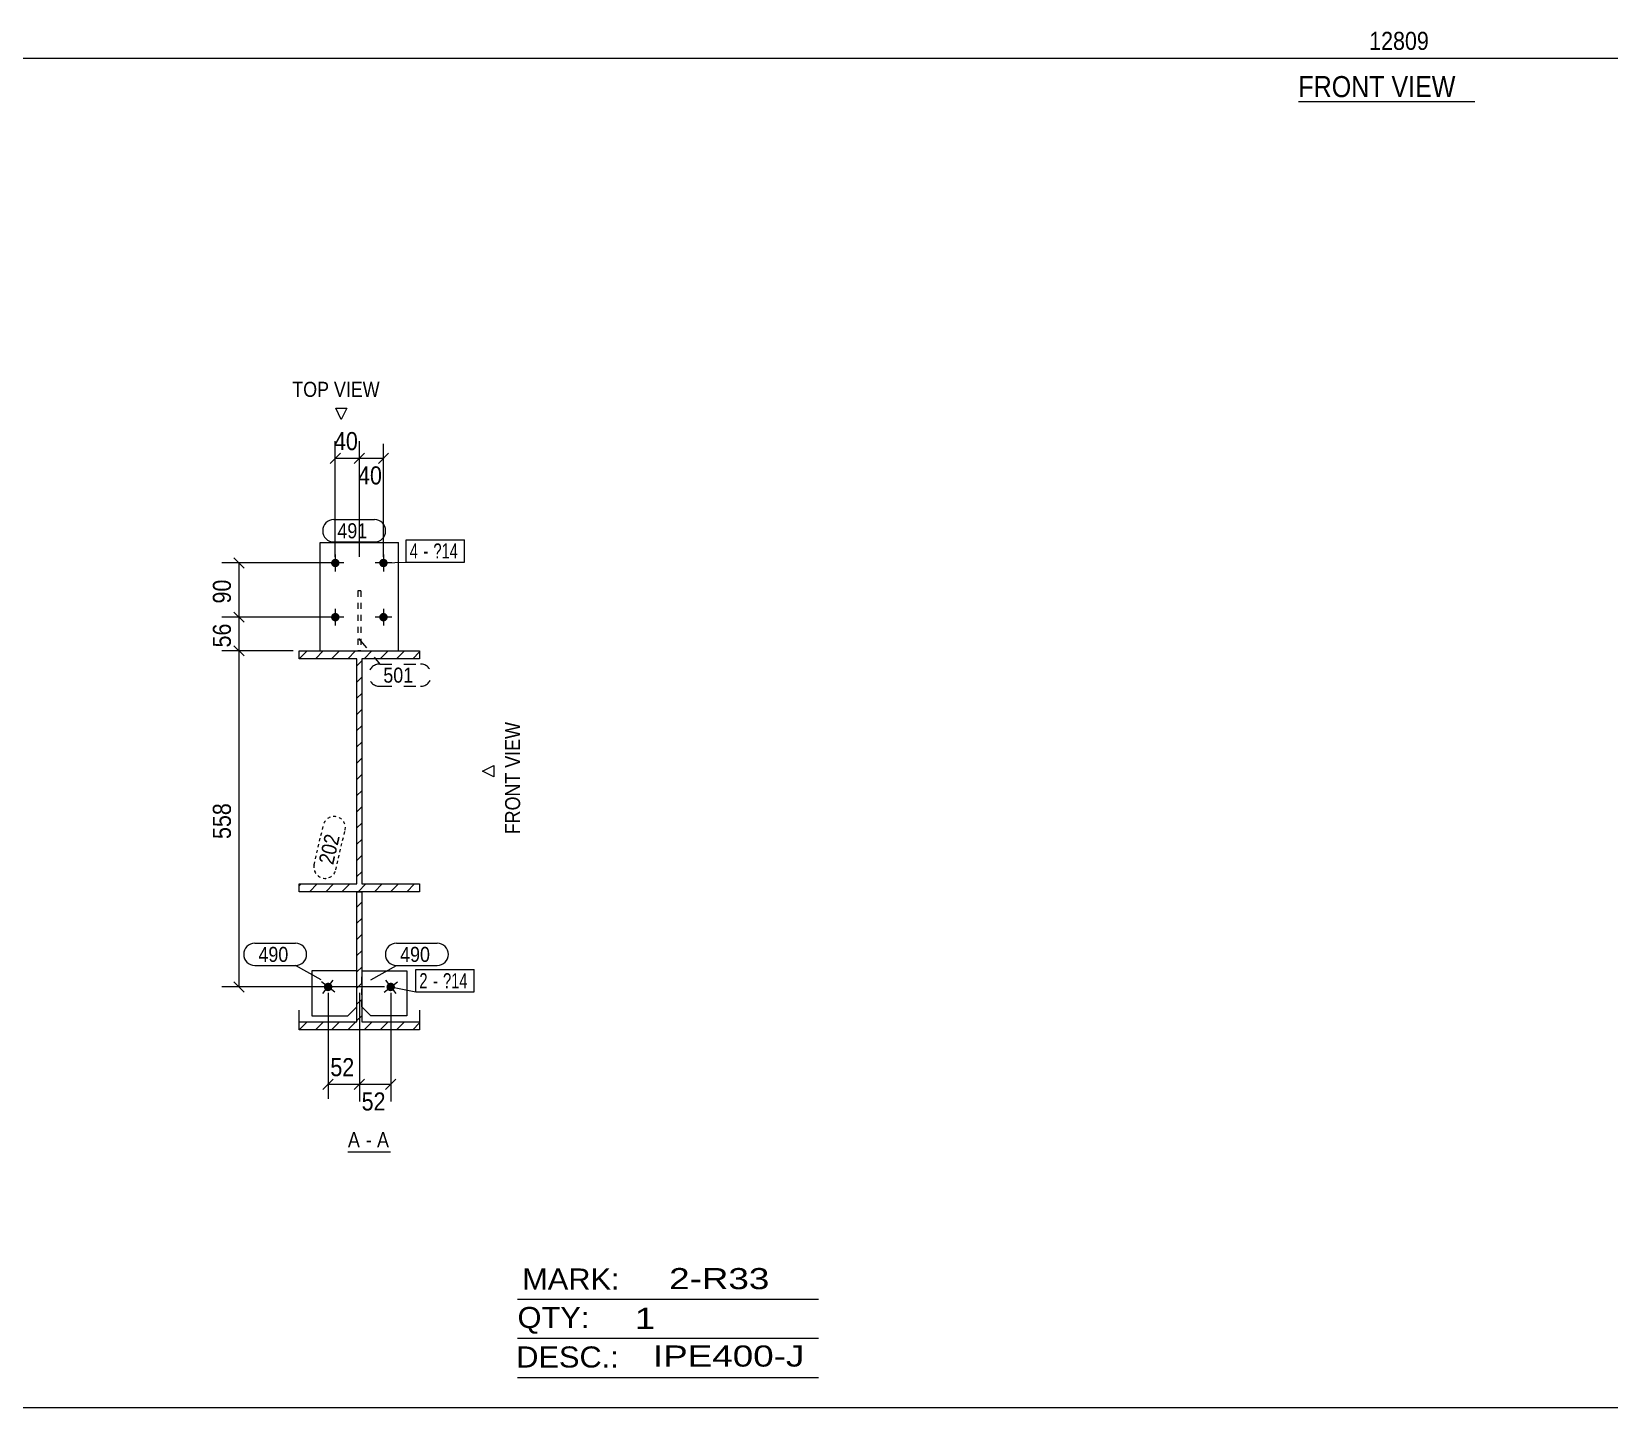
# Model space of a CAD drawing. Header units: millimetres. Extents: x 2 to 1174, y 1 to 825.
# Drawn here: x 311.2 to 573.4, y 5 to 233.6 of the extents above; entities that cross this region are included whole.
import ezdxf

# ---------------------------------------------------------------- set-up
doc = ezdxf.new("R2010")
doc.units = ezdxf.units.MM
for name, pattern in [('XKITLINE00', [0]), ('XKITLINE01', [4, 1, -1, 1, -1]), ('XKITLINE02', [4, 2, -2]), ('XKITLINE04', [3, 0.5, -0.5, 0.5, -0.5, 0.5, -0.5])]:
    doc.linetypes.add(name, pattern=pattern)
for name, color, linetype, lineweight in [('Bolt', 3, 'Continuous', 0), ('BoltMark', 7, 'Continuous', 0), ('Dimensions', 7, 'Continuous', 0), ('DrawingSheet', 5, 'Continuous', 0), ('OtherObjectType', 7, 'Continuous', 0), ('Part', 2, 'Continuous', 0), ('PartMark', 7, 'Continuous', 0)]:
    doc.layers.add(name, color=color, linetype=linetype, lineweight=lineweight)
doc.styles.add('ARIAL', font='ARIAL.TTF')
doc.styles.add('ARIAL_NARROW', font='ARIALN.TTF')

# ---------------------------------------------------------------- blocks, each defined once
blk = doc.blocks.new('*A2')
at = {"layer": 'Part', "color": 7, "linetype": 'XKITLINE00', "lineweight": 0}
for p, q in [((355.72, 129.38), (357.02, 130.68)), ((355.72, 129.38), (355.72, 129.38)), ((358.42, 129.38), (359.72, 130.68)), ((361.11, 129.38), (362.41, 130.68)), ((363.8, 129.38), (365.1, 130.68)), ((365.32, 128.2), (366.12, 129)), ((366.5, 129.38), (367.8, 130.68)), ((369.19, 129.38), (370.49, 130.68)), ((371.89, 129.38), (373.19, 130.68)), ((374.58, 129.38), (375.72, 130.52)), ((365.32, 125.51), (366.12, 126.31)), ((365.32, 122.81), (366.12, 123.61)), ((365.32, 120.12), (366.12, 120.92)), ((365.32, 117.43), (366.12, 118.23)), ((365.32, 114.73), (366.12, 115.53)), ((365.32, 112.04), (366.12, 112.84)), ((365.32, 109.34), (366.12, 110.14)), ((365.32, 106.65), (366.12, 107.45)), ((365.32, 103.96), (366.12, 104.76)), ((365.32, 101.26), (366.12, 102.06)), ((365.32, 98.57), (366.12, 99.37)), ((365.32, 95.87), (366.12, 96.67)), ((355.72, 91.66), (356.04, 91.98)), ((357.43, 90.68), (358.73, 91.98)), ((360.13, 90.68), (361.43, 91.98)), ((362.82, 90.68), (364.12, 91.98)), ((365.32, 93.18), (366.12, 93.98)), ((365.51, 90.68), (366.81, 91.98)), ((368.21, 90.68), (369.51, 91.98)), ((370.9, 90.68), (372.2, 91.98)), ((373.6, 90.68), (374.9, 91.98))]:
    blk.add_line(p, q, dxfattribs=at)
blk = doc.blocks.new('*A3')
at = {"layer": 'Part', "color": 7, "linetype": 'XKITLINE00', "lineweight": 0}
for p, q in [((365.32, 88.13), (366.12, 88.93)), ((365.32, 85.44), (366.12, 86.24)), ((365.32, 82.74), (366.12, 83.54)), ((365.32, 80.05), (366.12, 80.85)), ((365.32, 77.35), (366.12, 78.15)), ((365.32, 74.66), (366.12, 75.46)), ((365.32, 71.97), (366.12, 72.77)), ((355.72, 67.75), (357.05, 69.08)), ((358.42, 67.75), (359.74, 69.08)), ((361.11, 67.75), (362.43, 69.08)), ((363.8, 67.75), (365.13, 69.08)), ((365.32, 69.27), (366.12, 70.07)), ((366.5, 67.75), (367.82, 69.08)), ((369.19, 67.75), (370.52, 69.08)), ((371.89, 67.75), (373.21, 69.08)), ((374.58, 67.75), (375.72, 68.9))]:
    blk.add_line(p, q, dxfattribs=at)
blk = doc.blocks.new('*A186')
at = {"layer": 'Bolt'}
for points in [[(362.42, 145.24), (362.42, 145.21), (362.41, 145.18), (362.41, 145.14), (362.4, 145.11), (362.39, 145.08), (362.38, 145.04), (362.37, 145.01), (362.35, 144.98), (362.34, 144.95), (362.32, 144.92), (362.3, 144.89), (362.28, 144.86), (362.26, 144.84), (362.24, 144.81), (362.22, 144.78), (362.19, 144.76), (362.17, 144.74), (362.14, 144.72), (362.11, 144.7), (362.08, 144.68), (362.05, 144.66), (362.02, 144.65), (361.99, 144.63), (361.96, 144.62), (361.92, 144.61), (361.89, 144.6), (361.86, 144.59), (361.82, 144.59), (361.79, 144.58), (361.76, 144.58), (361.72, 144.58), (361.69, 144.58), (361.65, 144.58), (361.62, 144.59), (361.58, 144.59), (361.55, 144.6), (361.52, 144.61), (361.49, 144.62), (361.45, 144.63), (361.42, 144.65), (361.39, 144.66), (361.36, 144.68), (361.33, 144.7), (361.3, 144.72), (361.28, 144.74), (361.25, 144.76), (361.23, 144.78), (361.2, 144.81), (361.18, 144.84), (361.16, 144.86), (361.14, 144.89), (361.12, 144.92), (361.1, 144.95), (361.09, 144.98), (361.07, 145.01), (361.06, 145.04), (361.05, 145.08), (361.04, 145.11), (361.03, 145.14), (361.03, 145.18), (361.02, 145.21), (361.02, 145.24), (361.02, 145.28), (361.02, 145.31), (361.02, 145.35), (361.03, 145.38), (361.03, 145.42), (361.04, 145.45), (361.05, 145.48), (361.06, 145.52), (361.07, 145.55), (361.09, 145.58), (361.1, 145.61), (361.12, 145.64), (361.14, 145.67), (361.16, 145.7), (361.18, 145.72), (361.2, 145.75), (361.23, 145.77), (361.25, 145.8), (361.28, 145.82), (361.3, 145.84), (361.33, 145.86), (361.36, 145.88), (361.39, 145.9), (361.42, 145.91), (361.45, 145.93), (361.49, 145.94), (361.52, 145.95), (361.55, 145.96), (361.58, 145.97), (361.62, 145.97), (361.65, 145.98), (361.69, 145.98), (361.72, 145.98), (361.76, 145.98), (361.79, 145.98), (361.82, 145.97), (361.86, 145.97), (361.89, 145.96), (361.92, 145.95), (361.96, 145.94), (361.99, 145.93), (362.02, 145.91), (362.05, 145.9), (362.08, 145.88), (362.11, 145.86), (362.14, 145.84), (362.17, 145.82), (362.19, 145.8), (362.22, 145.77), (362.24, 145.75), (362.26, 145.72), (362.28, 145.7), (362.3, 145.67), (362.32, 145.64), (362.34, 145.61), (362.35, 145.58), (362.37, 145.55), (362.38, 145.52), (362.39, 145.48), (362.4, 145.45), (362.41, 145.42), (362.41, 145.38), (362.42, 145.35), (362.42, 145.31), (362.42, 145.28)], [(370.42, 145.24), (370.42, 145.21), (370.41, 145.18), (370.41, 145.14), (370.4, 145.11), (370.39, 145.08), (370.38, 145.04), (370.37, 145.01), (370.35, 144.98), (370.34, 144.95), (370.32, 144.92), (370.3, 144.89), (370.28, 144.86), (370.26, 144.84), (370.24, 144.81), (370.22, 144.78), (370.19, 144.76), (370.17, 144.74), (370.14, 144.72), (370.11, 144.7), (370.08, 144.68), (370.05, 144.66), (370.02, 144.65), (369.99, 144.63), (369.96, 144.62), (369.92, 144.61), (369.89, 144.6), (369.86, 144.59), (369.82, 144.59), (369.79, 144.58), (369.76, 144.58), (369.72, 144.58), (369.69, 144.58), (369.65, 144.58), (369.62, 144.59), (369.58, 144.59), (369.55, 144.6), (369.52, 144.61), (369.49, 144.62), (369.45, 144.63), (369.42, 144.65), (369.39, 144.66), (369.36, 144.68), (369.33, 144.7), (369.3, 144.72), (369.28, 144.74), (369.25, 144.76), (369.23, 144.78), (369.2, 144.81), (369.18, 144.84), (369.16, 144.86), (369.14, 144.89), (369.12, 144.92), (369.1, 144.95), (369.09, 144.98), (369.07, 145.01), (369.06, 145.04), (369.05, 145.08), (369.04, 145.11), (369.03, 145.14), (369.03, 145.18), (369.02, 145.21), (369.02, 145.24), (369.02, 145.28), (369.02, 145.31), (369.02, 145.35), (369.03, 145.38), (369.03, 145.42), (369.04, 145.45), (369.05, 145.48), (369.06, 145.52), (369.07, 145.55), (369.09, 145.58), (369.1, 145.61), (369.12, 145.64), (369.14, 145.67), (369.16, 145.7), (369.18, 145.72), (369.2, 145.75), (369.23, 145.77), (369.25, 145.8), (369.28, 145.82), (369.3, 145.84), (369.33, 145.86), (369.36, 145.88), (369.39, 145.9), (369.42, 145.91), (369.45, 145.93), (369.49, 145.94), (369.52, 145.95), (369.55, 145.96), (369.58, 145.97), (369.62, 145.97), (369.65, 145.98), (369.69, 145.98), (369.72, 145.98), (369.76, 145.98), (369.79, 145.98), (369.82, 145.97), (369.86, 145.97), (369.89, 145.96), (369.92, 145.95), (369.96, 145.94), (369.99, 145.93), (370.02, 145.91), (370.05, 145.9), (370.08, 145.88), (370.11, 145.86), (370.14, 145.84), (370.17, 145.82), (370.19, 145.8), (370.22, 145.77), (370.24, 145.75), (370.26, 145.72), (370.28, 145.7), (370.3, 145.67), (370.32, 145.64), (370.34, 145.61), (370.35, 145.58), (370.37, 145.55), (370.38, 145.52), (370.39, 145.48), (370.4, 145.45), (370.41, 145.42), (370.41, 145.38), (370.42, 145.35), (370.42, 145.31), (370.42, 145.28)], [(362.42, 136.24), (362.42, 136.21), (362.41, 136.18), (362.41, 136.14), (362.4, 136.11), (362.39, 136.08), (362.38, 136.04), (362.37, 136.01), (362.35, 135.98), (362.34, 135.95), (362.32, 135.92), (362.3, 135.89), (362.28, 135.86), (362.26, 135.84), (362.24, 135.81), (362.22, 135.78), (362.19, 135.76), (362.17, 135.74), (362.14, 135.72), (362.11, 135.7), (362.08, 135.68), (362.05, 135.66), (362.02, 135.65), (361.99, 135.63), (361.96, 135.62), (361.92, 135.61), (361.89, 135.6), (361.86, 135.59), (361.82, 135.59), (361.79, 135.58), (361.76, 135.58), (361.72, 135.58), (361.69, 135.58), (361.65, 135.58), (361.62, 135.59), (361.58, 135.59), (361.55, 135.6), (361.52, 135.61), (361.49, 135.62), (361.45, 135.63), (361.42, 135.65), (361.39, 135.66), (361.36, 135.68), (361.33, 135.7), (361.3, 135.72), (361.28, 135.74), (361.25, 135.76), (361.23, 135.78), (361.2, 135.81), (361.18, 135.84), (361.16, 135.86), (361.14, 135.89), (361.12, 135.92), (361.1, 135.95), (361.09, 135.98), (361.07, 136.01), (361.06, 136.04), (361.05, 136.08), (361.04, 136.11), (361.03, 136.14), (361.03, 136.18), (361.02, 136.21), (361.02, 136.24), (361.02, 136.28), (361.02, 136.31), (361.02, 136.35), (361.03, 136.38), (361.03, 136.42), (361.04, 136.45), (361.05, 136.48), (361.06, 136.52), (361.07, 136.55), (361.09, 136.58), (361.1, 136.61), (361.12, 136.64), (361.14, 136.67), (361.16, 136.7), (361.18, 136.72), (361.2, 136.75), (361.23, 136.77), (361.25, 136.8), (361.28, 136.82), (361.3, 136.84), (361.33, 136.86), (361.36, 136.88), (361.39, 136.9), (361.42, 136.91), (361.45, 136.93), (361.49, 136.94), (361.52, 136.95), (361.55, 136.96), (361.58, 136.97), (361.62, 136.97), (361.65, 136.98), (361.69, 136.98), (361.72, 136.98), (361.76, 136.98), (361.79, 136.98), (361.82, 136.97), (361.86, 136.97), (361.89, 136.96), (361.92, 136.95), (361.96, 136.94), (361.99, 136.93), (362.02, 136.91), (362.05, 136.9), (362.08, 136.88), (362.11, 136.86), (362.14, 136.84), (362.17, 136.82), (362.19, 136.8), (362.22, 136.77), (362.24, 136.75), (362.26, 136.72), (362.28, 136.7), (362.3, 136.67), (362.32, 136.64), (362.34, 136.61), (362.35, 136.58), (362.37, 136.55), (362.38, 136.52), (362.39, 136.48), (362.4, 136.45), (362.41, 136.42), (362.41, 136.38), (362.42, 136.35), (362.42, 136.31), (362.42, 136.28)], [(370.42, 136.24), (370.42, 136.21), (370.41, 136.18), (370.41, 136.14), (370.4, 136.11), (370.39, 136.08), (370.38, 136.04), (370.37, 136.01), (370.35, 135.98), (370.34, 135.95), (370.32, 135.92), (370.3, 135.89), (370.28, 135.86), (370.26, 135.84), (370.24, 135.81), (370.22, 135.78), (370.19, 135.76), (370.17, 135.74), (370.14, 135.72), (370.11, 135.7), (370.08, 135.68), (370.05, 135.66), (370.02, 135.65), (369.99, 135.63), (369.96, 135.62), (369.92, 135.61), (369.89, 135.6), (369.86, 135.59), (369.82, 135.59), (369.79, 135.58), (369.76, 135.58), (369.72, 135.58), (369.69, 135.58), (369.65, 135.58), (369.62, 135.59), (369.58, 135.59), (369.55, 135.6), (369.52, 135.61), (369.49, 135.62), (369.45, 135.63), (369.42, 135.65), (369.39, 135.66), (369.36, 135.68), (369.33, 135.7), (369.3, 135.72), (369.28, 135.74), (369.25, 135.76), (369.23, 135.78), (369.2, 135.81), (369.18, 135.84), (369.16, 135.86), (369.14, 135.89), (369.12, 135.92), (369.1, 135.95), (369.09, 135.98), (369.07, 136.01), (369.06, 136.04), (369.05, 136.08), (369.04, 136.11), (369.03, 136.14), (369.03, 136.18), (369.02, 136.21), (369.02, 136.24), (369.02, 136.28), (369.02, 136.31), (369.02, 136.35), (369.03, 136.38), (369.03, 136.42), (369.04, 136.45), (369.05, 136.48), (369.06, 136.52), (369.07, 136.55), (369.09, 136.58), (369.1, 136.61), (369.12, 136.64), (369.14, 136.67), (369.16, 136.7), (369.18, 136.72), (369.2, 136.75), (369.23, 136.77), (369.25, 136.8), (369.28, 136.82), (369.3, 136.84), (369.33, 136.86), (369.36, 136.88), (369.39, 136.9), (369.42, 136.91), (369.45, 136.93), (369.49, 136.94), (369.52, 136.95), (369.55, 136.96), (369.58, 136.97), (369.62, 136.97), (369.65, 136.98), (369.69, 136.98), (369.72, 136.98), (369.76, 136.98), (369.79, 136.98), (369.82, 136.97), (369.86, 136.97), (369.89, 136.96), (369.92, 136.95), (369.96, 136.94), (369.99, 136.93), (370.02, 136.91), (370.05, 136.9), (370.08, 136.88), (370.11, 136.86), (370.14, 136.84), (370.17, 136.82), (370.19, 136.8), (370.22, 136.77), (370.24, 136.75), (370.26, 136.72), (370.28, 136.7), (370.3, 136.67), (370.32, 136.64), (370.34, 136.61), (370.35, 136.58), (370.37, 136.55), (370.38, 136.52), (370.39, 136.48), (370.4, 136.45), (370.41, 136.42), (370.41, 136.38), (370.42, 136.35), (370.42, 136.31), (370.42, 136.28)]]:
    blk.add_hatch(color=3, dxfattribs=at).paths.add_polyline_path(points, flags=17)
at = {"layer": 'Bolt', "color": 3, "linetype": 'XKITLINE00', "lineweight": 0}
for p, q in [((363.12, 145.28), (360.32, 145.28)), ((361.72, 146.68), (361.72, 143.88)), ((371.12, 145.28), (368.32, 145.28)), ((369.72, 146.68), (369.72, 143.88)), ((361.72, 137.68), (361.72, 134.88)), ((369.72, 137.68), (369.72, 134.88)), ((363.12, 136.28), (360.32, 136.28)), ((371.12, 136.28), (368.32, 136.28))]:
    blk.add_line(p, q, dxfattribs=at)
blk = doc.blocks.new('*A187')
at = {"layer": 'Bolt'}
blk.add_hatch(color=3, dxfattribs=at).paths.add_polyline_path([(360.07, 74.32), (360.04, 74.34), (360.02, 74.37), (359.99, 74.39), (359.97, 74.42), (359.95, 74.45), (359.93, 74.48), (359.91, 74.51), (359.9, 74.54), (359.88, 74.57), (359.87, 74.6), (359.86, 74.63), (359.85, 74.66), (359.84, 74.7), (359.83, 74.73), (359.83, 74.76), (359.82, 74.8), (359.82, 74.83), (359.82, 74.87), (359.82, 74.9), (359.83, 74.94), (359.83, 74.97), (359.84, 75), (359.85, 75.04), (359.86, 75.07), (359.87, 75.1), (359.88, 75.13), (359.9, 75.16), (359.91, 75.2), (359.93, 75.22), (359.95, 75.25), (359.97, 75.28), (359.99, 75.31), (360.01, 75.33), (360.04, 75.36), (360.06, 75.38), (360.09, 75.4), (360.12, 75.42), (360.15, 75.44), (360.18, 75.46), (360.21, 75.48), (360.24, 75.49), (360.27, 75.5), (360.3, 75.52), (360.33, 75.53), (360.37, 75.53), (360.4, 75.54), (360.43, 75.55), (360.47, 75.55), (360.5, 75.55), (360.54, 75.55), (360.57, 75.55), (360.61, 75.55), (360.64, 75.54), (360.67, 75.53), (360.71, 75.53), (360.74, 75.52), (360.77, 75.5), (360.8, 75.49), (360.84, 75.48), (360.87, 75.46), (360.89, 75.44), (360.92, 75.42), (360.95, 75.4), (360.98, 75.38), (361, 75.36), (361.03, 75.33), (361.05, 75.31), (361.07, 75.28), (361.09, 75.26), (361.11, 75.23), (361.13, 75.2), (361.15, 75.17), (361.16, 75.14), (361.17, 75.1), (361.19, 75.07), (361.2, 75.04), (361.2, 75.01), (361.21, 74.97), (361.22, 74.94), (361.22, 74.9), (361.22, 74.87), (361.22, 74.84), (361.22, 74.8), (361.22, 74.77), (361.21, 74.73), (361.2, 74.7), (361.2, 74.67), (361.19, 74.63), (361.18, 74.6), (361.16, 74.57), (361.15, 74.54), (361.13, 74.51), (361.11, 74.48), (361.09, 74.45), (361.07, 74.42), (361.05, 74.39), (361.03, 74.37), (361.01, 74.35), (360.98, 74.32), (360.95, 74.3), (360.93, 74.28), (360.9, 74.26), (360.87, 74.24), (360.84, 74.23), (360.81, 74.21), (360.77, 74.2), (360.74, 74.19), (360.71, 74.18), (360.68, 74.17), (360.64, 74.16), (360.61, 74.16), (360.57, 74.15), (360.54, 74.15), (360.51, 74.15), (360.47, 74.15), (360.44, 74.16), (360.4, 74.16), (360.37, 74.17), (360.34, 74.18), (360.3, 74.19), (360.27, 74.2), (360.24, 74.21), (360.21, 74.23), (360.18, 74.24), (360.15, 74.26), (360.12, 74.28), (360.09, 74.3)], flags=17)
at = {"layer": 'Bolt', "color": 3, "linetype": 'XKITLINE00', "lineweight": 0}
for p, q in [((361.63, 73.99), (359.42, 75.71)), ((359.66, 73.75), (361.38, 75.96))]:
    blk.add_line(p, q, dxfattribs=at)
blk = doc.blocks.new('*A188')
at = {"layer": 'Bolt'}
blk.add_hatch(color=3, dxfattribs=at).paths.add_polyline_path([(370.52, 75.42), (370.55, 75.44), (370.58, 75.46), (370.61, 75.48), (370.64, 75.49), (370.67, 75.5), (370.7, 75.52), (370.74, 75.53), (370.77, 75.53), (370.8, 75.54), (370.84, 75.55), (370.87, 75.55), (370.91, 75.55), (370.94, 75.55), (370.97, 75.55), (371.01, 75.55), (371.04, 75.54), (371.08, 75.53), (371.11, 75.53), (371.14, 75.52), (371.17, 75.5), (371.21, 75.49), (371.24, 75.48), (371.27, 75.46), (371.3, 75.44), (371.33, 75.42), (371.35, 75.4), (371.38, 75.38), (371.41, 75.36), (371.43, 75.33), (371.45, 75.31), (371.47, 75.28), (371.49, 75.25), (371.51, 75.22), (371.53, 75.2), (371.55, 75.16), (371.56, 75.13), (371.58, 75.1), (371.59, 75.07), (371.6, 75.04), (371.6, 75), (371.61, 74.97), (371.62, 74.94), (371.62, 74.9), (371.62, 74.87), (371.62, 74.83), (371.62, 74.8), (371.62, 74.76), (371.61, 74.73), (371.6, 74.7), (371.6, 74.66), (371.59, 74.63), (371.57, 74.6), (371.56, 74.57), (371.55, 74.54), (371.53, 74.51), (371.51, 74.48), (371.49, 74.45), (371.47, 74.42), (371.45, 74.39), (371.43, 74.37), (371.4, 74.34), (371.38, 74.32), (371.35, 74.3), (371.32, 74.28), (371.29, 74.26), (371.27, 74.24), (371.24, 74.23), (371.2, 74.21), (371.17, 74.2), (371.14, 74.19), (371.11, 74.18), (371.07, 74.17), (371.04, 74.16), (371.01, 74.16), (370.97, 74.15), (370.94, 74.15), (370.9, 74.15), (370.87, 74.15), (370.83, 74.16), (370.8, 74.16), (370.77, 74.17), (370.73, 74.18), (370.7, 74.19), (370.67, 74.2), (370.64, 74.21), (370.61, 74.23), (370.58, 74.24), (370.55, 74.26), (370.52, 74.28), (370.49, 74.3), (370.46, 74.32), (370.44, 74.35), (370.41, 74.37), (370.39, 74.39), (370.37, 74.42), (370.35, 74.45), (370.33, 74.48), (370.31, 74.51), (370.3, 74.54), (370.28, 74.57), (370.27, 74.6), (370.26, 74.63), (370.25, 74.67), (370.24, 74.7), (370.23, 74.73), (370.23, 74.77), (370.22, 74.8), (370.22, 74.84), (370.22, 74.87), (370.22, 74.9), (370.23, 74.94), (370.23, 74.97), (370.24, 75.01), (370.25, 75.04), (370.26, 75.07), (370.27, 75.1), (370.28, 75.14), (370.3, 75.17), (370.31, 75.2), (370.33, 75.23), (370.35, 75.26), (370.37, 75.28), (370.39, 75.31), (370.42, 75.33), (370.44, 75.36), (370.47, 75.38), (370.49, 75.4)], flags=17)
at = {"layer": 'Bolt', "color": 3, "linetype": 'XKITLINE00', "lineweight": 0}
for p, q in [((369.82, 73.99), (372.03, 75.71)), ((370.06, 75.96), (371.78, 73.75))]:
    blk.add_line(p, q, dxfattribs=at)
blk = doc.blocks.new('*A189')
at = {"layer": 'Part', "color": 2, "linetype": 'XKITLINE00', "lineweight": 0}
for p, q in [((355.72, 129.38), (355.72, 130.68)), ((355.72, 130.68), (375.72, 130.68)), ((365.32, 129.38), (355.72, 129.38)), ((365.32, 91.98), (365.32, 129.38)), ((375.72, 129.38), (366.12, 129.38)), ((366.12, 129.38), (366.12, 91.98)), ((375.72, 130.68), (375.72, 129.38)), ((355.72, 90.68), (355.72, 91.98)), ((355.72, 91.98), (365.32, 91.98)), ((366.12, 91.98), (375.72, 91.98)), ((375.72, 91.98), (375.72, 90.68)), ((375.72, 90.68), (355.72, 90.68))]:
    blk.add_line(p, q, dxfattribs=at)
blk = doc.blocks.new('*A190')
at = {"layer": 'Part', "color": 2, "linetype": 'XKITLINE00', "lineweight": 0}
for p, q in [((359.22, 130.68), (359.22, 148.68)), ((359.22, 148.68), (372.22, 148.68)), ((372.22, 130.68), (372.22, 148.68))]:
    blk.add_line(p, q, dxfattribs=at)
at = {"layer": 'Part', "color": 7, "linetype": 'XKITLINE01', "lineweight": 0}
blk.add_line((359.22, 130.68), (372.22, 130.68), dxfattribs=at)
blk = doc.blocks.new('*A191')
at = {"layer": 'Part', "color": 2, "linetype": 'XKITLINE00', "lineweight": 0}
for p, q in [((365.32, 77.55), (357.82, 77.55)), ((357.82, 77.55), (357.82, 70.05)), ((363.82, 70.05), (365.32, 71.55)), ((357.82, 70.05), (363.82, 70.05))]:
    blk.add_line(p, q, dxfattribs=at)
at = {"layer": 'Part', "color": 7, "linetype": 'XKITLINE01', "lineweight": 0}
blk.add_line((365.32, 71.55), (365.32, 77.55), dxfattribs=at)
blk = doc.blocks.new('*A192')
at = {"layer": 'Part', "color": 7, "linetype": 'XKITLINE01', "lineweight": 0}
for p, q in [((365.97, 140.68), (365.47, 140.68)), ((365.47, 140.68), (365.47, 130.68)), ((365.97, 140.68), (365.97, 130.68)), ((365.97, 130.68), (365.47, 130.68))]:
    blk.add_line(p, q, dxfattribs=at)
blk = doc.blocks.new('*A193')
at = {"layer": 'Part', "color": 2, "linetype": 'XKITLINE00', "lineweight": 0}
for p, q in [((366.12, 77.55), (373.62, 77.55)), ((373.62, 77.55), (373.62, 70.05)), ((367.62, 70.05), (366.12, 71.55)), ((373.62, 70.05), (367.62, 70.05))]:
    blk.add_line(p, q, dxfattribs=at)
at = {"layer": 'Part', "color": 7, "linetype": 'XKITLINE01', "lineweight": 0}
blk.add_line((366.12, 71.55), (366.12, 77.55), dxfattribs=at)
blk = doc.blocks.new('*A194')
at = {"layer": 'Part', "color": 2, "linetype": 'XKITLINE00', "lineweight": 0}
for p, q in [((365.32, 69.08), (365.32, 90.68)), ((365.32, 90.68), (366.12, 90.68)), ((366.12, 90.68), (366.12, 90.68)), ((366.12, 90.68), (366.12, 69.08)), ((355.72, 67.75), (355.72, 71.02)), ((375.72, 71.02), (375.72, 67.75)), ((355.72, 69.08), (365.32, 69.08)), ((366.12, 69.08), (375.72, 69.08)), ((375.72, 67.75), (355.72, 67.75))]:
    blk.add_line(p, q, dxfattribs=at)
blk = doc.blocks.new('*A195')
at = {"layer": 'DrawingSheet', "color": 5, "linetype": 'XKITLINE00', "lineweight": 0}
blk.add_line((5, 5), (1174, 5), dxfattribs=at)
blk = doc.blocks.new('*A199')
at = {"layer": 'OtherObjectType', "color": 6, "linetype": 'XKITLINE00', "lineweight": 0}
for p, q in [((392, 23), (442, 23)), ((392, 16.5), (442, 16.5)), ((392, 10), (442, 10))]:
    blk.add_line(p, q, dxfattribs=at)
at = {"layer": 'OtherObjectType', "color": 6, "style": 'ARIAL_NARROW'}
for s, width, p in [('MARK:', 1.275, (392.77, 24.58)), ('2-R33', 1.525501, (417.19, 24.65)), ('QTY:', 1.275, (392, 18.19)), ('1', 1.525501, (411.49, 18.05)), ('DESC.:', 1.275, (391.79, 11.63)), ('IPE400-J', 1.525501, (414.5, 11.79))]:
    blk.add_text(s, height=3.5, dxfattribs=dict(at, width=width)).set_placement(p)
blk = doc.blocks.new('*A204')
at = {"layer": 'Dimensions', "color": 7, "linetype": 'XKITLINE00', "lineweight": 0}
blk.add_line((58.88, 229.17), (1019.29, 229.17), dxfattribs=at)
at = {"layer": 'Dimensions', "color": 3, "style": 'ARIAL', "width": 0.85}
blk.add_text('12809', height=3, dxfattribs=at).set_placement((533.52, 230.52))
blk = doc.blocks.new('*A207')
at = {"layer": 'OtherObjectType', "color": 7, "linetype": 'XKITLINE00', "lineweight": 0}
blk.add_line((521.76, 221.92), (551.06, 221.92), dxfattribs=at)
at = {"layer": 'OtherObjectType', "color": 7, "style": 'ARIAL', "width": 0.85}
blk.add_text('FRONT VIEW', height=3.5, dxfattribs=at).set_placement((521.76, 222.67))
blk = doc.blocks.new('*A397')
at = {"layer": 'Dimensions', "color": 7, "linetype": 'XKITLINE00', "lineweight": 0}
for p, q in [((360.52, 73.85), (360.52, 56.28)), ((365.72, 73.85), (365.72, 56.28)), ((361.37, 59.53), (359.67, 57.83)), ((360.52, 58.68), (365.72, 58.68)), ((366.57, 59.53), (364.87, 57.83))]:
    blk.add_line(p, q, dxfattribs=at)
at = {"layer": 'Dimensions', "color": 3}
for p in [(360.52, 58.68), (365.72, 58.68)]:
    blk.add_point(p, dxfattribs=at)
at = {"layer": 'Dimensions', "color": 3, "style": 'ARIAL', "width": 0.85}
blk.add_text('52', height=3, dxfattribs=at).set_placement((360.9, 60.03))
blk = doc.blocks.new('*A398')
at = {"layer": 'Dimensions', "color": 7, "linetype": 'XKITLINE00', "lineweight": 0}
for p, q in [((365.72, 73.85), (365.72, 55.83)), ((370.92, 73.85), (370.92, 55.83)), ((366.57, 59.53), (364.87, 57.83)), ((365.72, 58.68), (370.92, 58.68)), ((371.77, 59.53), (370.07, 57.83))]:
    blk.add_line(p, q, dxfattribs=at)
at = {"layer": 'Dimensions', "color": 3}
for p in [(365.72, 58.68), (370.92, 58.68)]:
    blk.add_point(p, dxfattribs=at)
at = {"layer": 'Dimensions', "color": 3, "style": 'ARIAL', "width": 0.85}
blk.add_text('52', height=3, dxfattribs=at).set_placement((366.1, 54.33))
blk = doc.blocks.new('*A399')
at = {"layer": 'Dimensions', "color": 7, "linetype": 'XKITLINE00', "lineweight": 0}
for p, q in [((361.72, 146.28), (361.72, 165.53)), ((365.72, 146.28), (365.72, 165.53)), ((362.57, 163.53), (360.87, 161.83)), ((361.72, 162.68), (365.72, 162.68)), ((366.57, 163.53), (364.87, 161.83))]:
    blk.add_line(p, q, dxfattribs=at)
at = {"layer": 'Dimensions', "color": 3}
for p in [(361.72, 162.68), (365.72, 162.68)]:
    blk.add_point(p, dxfattribs=at)
at = {"layer": 'Dimensions', "color": 3, "style": 'ARIAL', "width": 0.85}
blk.add_text('40', height=3, dxfattribs=at).set_placement((361.5, 164.03))
blk = doc.blocks.new('*A400')
at = {"layer": 'Dimensions', "color": 7, "linetype": 'XKITLINE00', "lineweight": 0}
for p, q in [((366.57, 163.53), (364.87, 161.83)), ((365.72, 146.28), (365.72, 165.08)), ((365.72, 162.68), (369.72, 162.68)), ((370.57, 163.53), (368.87, 161.83)), ((369.72, 146.28), (369.72, 165.08))]:
    blk.add_line(p, q, dxfattribs=at)
at = {"layer": 'Dimensions', "color": 3}
for p in [(365.72, 162.68), (369.72, 162.68)]:
    blk.add_point(p, dxfattribs=at)
at = {"layer": 'Dimensions', "color": 3, "style": 'ARIAL', "width": 0.85}
blk.add_text('40', height=3, dxfattribs=at).set_placement((365.5, 158.33))
blk = doc.blocks.new('*A401')
at = {"layer": 'Dimensions', "color": 7, "linetype": 'XKITLINE00', "lineweight": 0}
for p, q in [((344.87, 131.53), (346.57, 129.83)), ((354.72, 130.68), (342.87, 130.68)), ((345.72, 74.85), (345.72, 130.68)), ((369.92, 74.85), (342.87, 74.85)), ((344.87, 75.7), (346.57, 74))]:
    blk.add_line(p, q, dxfattribs=at)
at = {"layer": 'Dimensions', "color": 3}
for p in [(345.72, 130.68), (345.72, 74.85)]:
    blk.add_point(p, dxfattribs=at)
at = {"layer": 'Dimensions', "color": 3, "style": 'ARIAL', "width": 0.85}
blk.add_text('558', height=3, rotation=90.0002, dxfattribs=at).set_placement((344.37, 99.43))
blk = doc.blocks.new('*A402')
at = {"layer": 'Dimensions', "color": 7, "linetype": 'XKITLINE00', "lineweight": 0}
for p, q in [((344.87, 137.13), (346.57, 135.43)), ((360.72, 136.28), (342.87, 136.28)), ((345.72, 130.68), (345.72, 136.28)), ((344.87, 131.53), (346.57, 129.83)), ((354.72, 130.68), (342.87, 130.68))]:
    blk.add_line(p, q, dxfattribs=at)
at = {"layer": 'Dimensions', "color": 3}
for p in [(345.72, 136.28), (345.72, 130.68)]:
    blk.add_point(p, dxfattribs=at)
at = {"layer": 'Dimensions', "color": 3, "style": 'ARIAL', "width": 0.85}
blk.add_text('56', height=3, rotation=90.0002, dxfattribs=at).set_placement((344.37, 131.25))
blk = doc.blocks.new('*A403')
at = {"layer": 'Dimensions', "color": 7, "linetype": 'XKITLINE00', "lineweight": 0}
for p, q in [((360.72, 145.28), (342.87, 145.28)), ((344.87, 146.13), (346.57, 144.43)), ((345.72, 136.28), (345.72, 145.28)), ((344.87, 137.13), (346.57, 135.43)), ((360.72, 136.28), (342.87, 136.28))]:
    blk.add_line(p, q, dxfattribs=at)
at = {"layer": 'Dimensions', "color": 3}
for p in [(345.72, 145.28), (345.72, 136.28)]:
    blk.add_point(p, dxfattribs=at)
at = {"layer": 'Dimensions', "color": 3, "style": 'ARIAL', "width": 0.85}
blk.add_text('90', height=3, rotation=90.0002, dxfattribs=at).set_placement((344.37, 138.55))
blk = doc.blocks.new('*A404')
at = {"layer": 'BoltMark', "color": 7, "linetype": 'XKITLINE00', "lineweight": 0}
for p, q in [((375.09, 77.74), (384.78, 77.74)), ((375.09, 74.04), (375.09, 77.74)), ((384.78, 74.04), (384.78, 77.74)), ((370.92, 74.85), (375.09, 74.04)), ((375.09, 74.04), (384.78, 74.04))]:
    blk.add_line(p, q, dxfattribs=at)
at = {"layer": 'BoltMark', "color": 3, "style": 'ARIAL_NARROW', "width": 0.85}
for s, p in [('2', (375.69, 74.64)), ('?14', (379.62, 74.64)), ('-', (377.96, 74.64))]:
    blk.add_text(s, height=2.5, dxfattribs=at).set_placement(p)
blk = doc.blocks.new('*A405')
at = {"layer": 'BoltMark', "color": 7, "linetype": 'XKITLINE00', "lineweight": 0}
for p, q in [((373.49, 149.13), (383.18, 149.13)), ((373.49, 145.43), (373.49, 149.13)), ((383.18, 145.43), (383.18, 149.13)), ((369.72, 145.28), (373.49, 145.43)), ((373.49, 145.43), (383.18, 145.43))]:
    blk.add_line(p, q, dxfattribs=at)
at = {"layer": 'BoltMark', "color": 3, "style": 'ARIAL_NARROW', "width": 0.85}
for s, p in [('4', (374.09, 146.03)), ('-', (376.36, 146.03)), ('?14', (378.02, 146.03))]:
    blk.add_text(s, height=2.5, dxfattribs=at).set_placement(p)
blk = doc.blocks.new('*A406')
at = {"layer": 'PartMark', "color": 7, "linetype": 'XKITLINE04', "lineweight": 0}
for p, q in [((358.2, 95.16), (359.74, 101.74)), ((361.81, 94.32), (363.34, 100.9))]:
    blk.add_line(p, q, dxfattribs=at)
for centre, start, end in [((361.54, 101.32), 346.886, 166.886), ((360.01, 94.74), 166.886, 346.886)]:
    blk.add_arc(centre, 1.85, start, end, dxfattribs=at)
at = {"layer": 'PartMark', "color": 3, "style": 'ARIAL', "width": 0.85}
blk.add_text('202', height=2.5, rotation=76.8852, dxfattribs=at).set_placement((361.36, 95.04))
blk = doc.blocks.new('*A407')
at = {"layer": 'PartMark', "color": 7, "linetype": 'XKITLINE00', "lineweight": 0}
for p, q in [((371.89, 82.11), (378.66, 82.11)), ((367.65, 76.02), (371.89, 78.41)), ((371.89, 78.41), (378.66, 78.41))]:
    blk.add_line(p, q, dxfattribs=at)
for centre, start, end in [((371.89, 80.26), 90, 270), ((378.66, 80.26), 270, 90)]:
    blk.add_arc(centre, 1.85, start, end, dxfattribs=at)
at = {"layer": 'PartMark', "color": 3, "style": 'ARIAL', "width": 0.85}
blk.add_text('490', height=2.5, dxfattribs=at).set_placement((372.49, 79.01))
blk = doc.blocks.new('*A408')
at = {"layer": 'PartMark', "color": 7, "linetype": 'XKITLINE02', "lineweight": 0}
for p, q in [((365.6, 132.71), (369.1, 128.5)), ((369.1, 128.5), (375.86, 128.5)), ((369.1, 124.8), (375.86, 124.8))]:
    blk.add_line(p, q, dxfattribs=at)
for centre, start, end in [((369.1, 126.65), 90, 270), ((375.86, 126.65), 270, 90)]:
    blk.add_arc(centre, 1.85, start, end, dxfattribs=at)
at = {"layer": 'PartMark', "color": 3, "style": 'ARIAL', "width": 0.85}
blk.add_text('501', height=2.5, dxfattribs=at).set_placement((369.7, 125.4))
blk = doc.blocks.new('*A409')
at = {"layer": 'PartMark', "color": 7, "linetype": 'XKITLINE00', "lineweight": 0}
for p, q in [((348.35, 82.11), (355.11, 82.11)), ((348.35, 78.41), (355.11, 78.41)), ((359.35, 76.02), (355.11, 78.41))]:
    blk.add_line(p, q, dxfattribs=at)
for centre, start, end in [((348.35, 80.26), 90, 270), ((355.11, 80.26), 270, 90)]:
    blk.add_arc(centre, 1.85, start, end, dxfattribs=at)
at = {"layer": 'PartMark', "color": 3, "style": 'ARIAL', "width": 0.85}
blk.add_text('490', height=2.5, dxfattribs=at).set_placement((348.95, 79.01))
blk = doc.blocks.new('*A410')
at = {"layer": 'PartMark', "color": 7, "linetype": 'XKITLINE00', "lineweight": 0}
for p, q in [((361.47, 152.48), (368.23, 152.48)), ((361.47, 148.78), (368.23, 148.78))]:
    blk.add_line(p, q, dxfattribs=at)
for centre, start, end in [((361.47, 150.63), 90, 270), ((368.23, 150.63), 270, 90)]:
    blk.add_arc(centre, 1.85, start, end, dxfattribs=at)
at = {"layer": 'PartMark', "color": 3, "style": 'ARIAL', "width": 0.85}
blk.add_text('491', height=2.5, dxfattribs=at).set_placement((362.07, 149.38))
blk = doc.blocks.new('*A411')
at = {"layer": 'OtherObjectType', "color": 7, "linetype": 'XKITLINE00', "lineweight": 0}
for p, q in [((362.72, 169.13), (361.79, 171)), ((361.79, 171), (363.66, 171)), ((363.66, 171), (362.72, 169.13)), ((362.72, 169.13), (362.72, 169.13)), ((386.18, 110.68), (388.05, 111.62)), ((388.05, 109.74), (386.18, 110.68)), ((386.18, 110.68), (386.18, 110.68)), ((388.05, 111.62), (388.05, 109.74)), ((363.82, 47.48), (370.88, 47.48))]:
    blk.add_line(p, q, dxfattribs=at)
at = {"layer": 'OtherObjectType', "color": 7, "style": 'ARIAL', "width": 0.85}
for s, p in [('TOP VIEW', (354.57, 172.88)), ('A', (363.82, 48.23)), ('A', (368.65, 48.23)), ('-', (366.79, 48.23))]:
    blk.add_text(s, height=2.5, dxfattribs=at).set_placement(p)
blk.add_text('FRONT VIEW', height=2.5, rotation=90, dxfattribs=at).set_placement((392.43, 100.22))

msp = doc.modelspace()

# ---------------------------------------------------------------- block references
at = {"lineweight": 0}
for name in ['*A195', '*A204', '*A207', '*A399', '*A400', '*A410', '*A190', '*A405', '*A403', '*A186', '*A192', '*A402', '*A401', '*A408', '*A2', '*A189', '*A406', '*A194', '*A3', '*A409', '*A407', '*A191', '*A193', '*A404', '*A187', '*A397', '*A398', '*A188', '*A199']:
    msp.add_blockref(name, (0, 0), dxfattribs=at)
at = {"layer": 'OtherObjectType', "lineweight": 0}
msp.add_blockref('*A411', (0, 0), dxfattribs=at)

doc.saveas('drawing.dxf')
